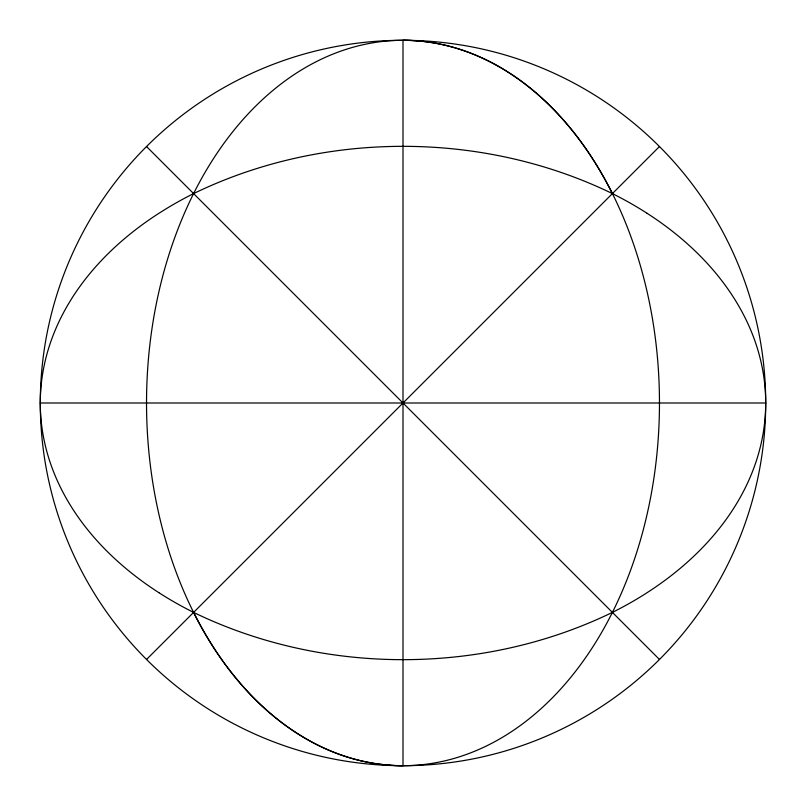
<?xml version="1.0" encoding="UTF-8"?>
<svg xmlns="http://www.w3.org/2000/svg" width="806" height="806" viewBox="0 0 806 806"><rect width="100%" height="100%" fill="white"/><g stroke="black" fill="none" stroke-linecap="round" stroke-linejoin="round"><path stroke-width="1.21" d="M146.551 659.449L659.449 146.551M40.3 403L765.7 403A362.7 362.7 0 0 0 221.65 88.892A362.7 362.7 0 0 0 221.65 717.108A362.7 362.7 0 0 0 765.7 403M647.168 213.348L645.284 212.139A362.7 256.449 0 0 0 612.348 193.571M158.842 592.662L160.706 593.851A362.7 256.449 0 0 0 193.652 612.429M146.551 146.551L659.449 659.449M647.107 213.318A362.7 256.449 0 0 1 647.137 592.642L645.294 593.851A362.7 256.449 0 0 1 612.389 612.399C482.623 675.438 323.367 675.398 193.591 612.409A362.7 256.469 -90 0 0 609.185 618.696A362.7 256.469 -90 0 0 483.298 58.536A362.7 256.469 -90 0 0 146.531 403A362.7 256.469 90 0 0 403 765.7L403 40.3A362.7 256.469 90 0 1 612.409 193.591C482.623 130.582 323.377 130.582 193.591 193.591A362.7 256.449 0 0 0 160.656 212.21L158.832 213.348A362.7 256.449 0 0 0 158.893 592.682"/></g></svg>
